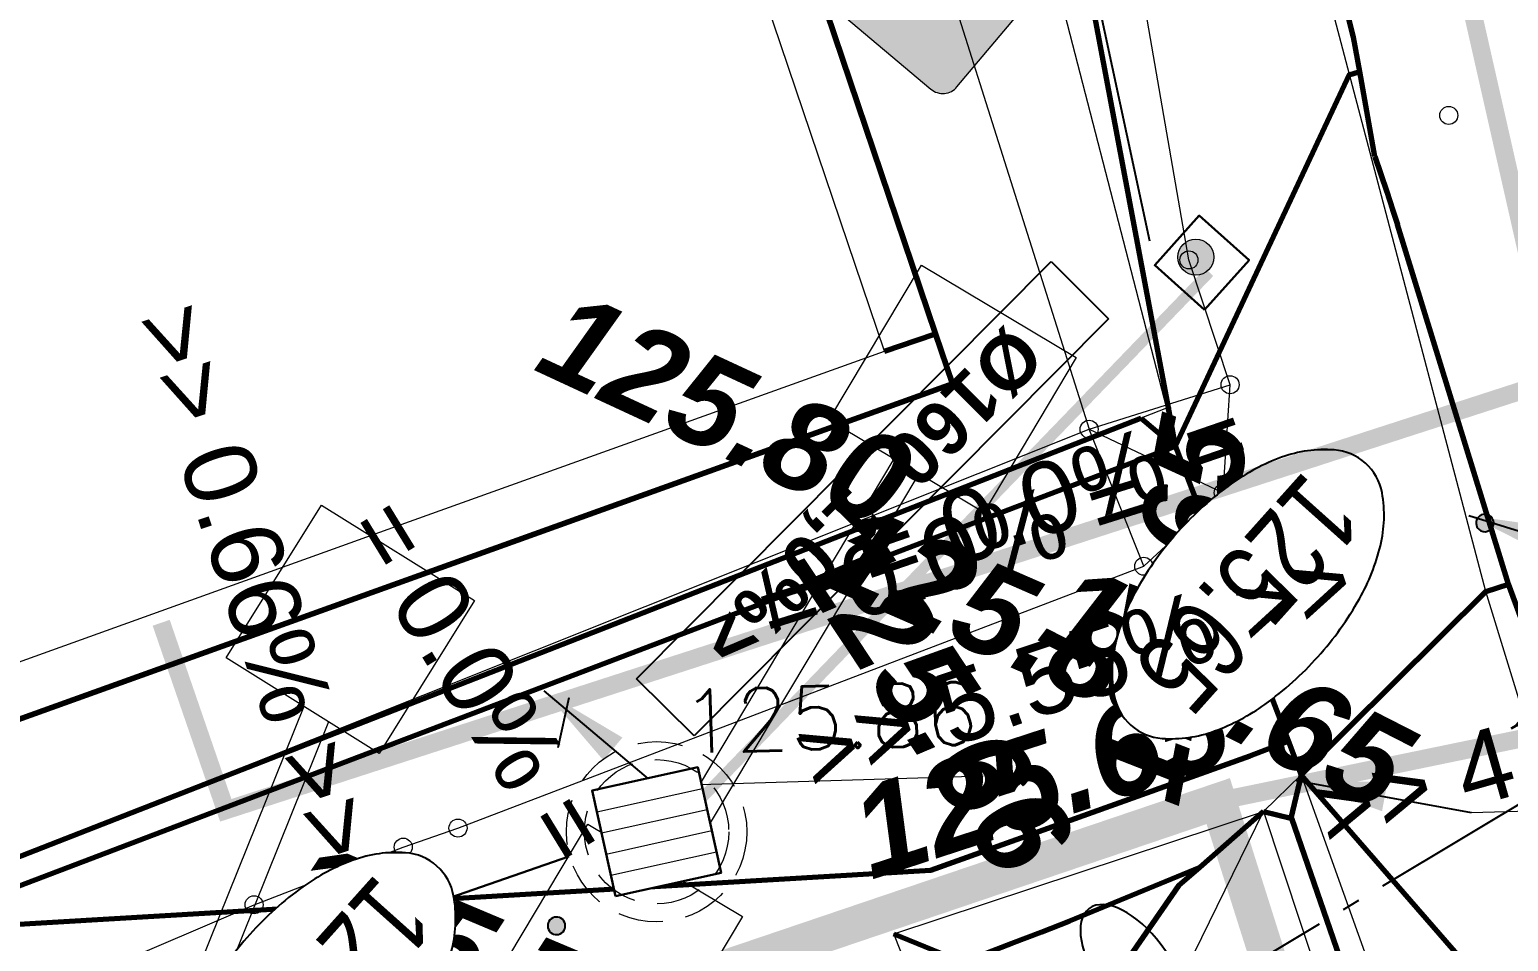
# Model space of a CAD drawing. Header units: metres. Extents: x -2858 to 512, y -1995 to 1252.
# Drawn here: x -1177.99 to -1169.79, y -933.41 to -928.36 of the extents above; entities that cross this region are included whole.
import ezdxf
from ezdxf import colors
from ezdxf.entities.mleader import LeaderData, LeaderLine
from ezdxf.enums import TextEntityAlignment as Align
from ezdxf.lldxf.tags import DXFTag
from ezdxf.math import Vec2, Vec3

# ---------------------------------------------------------------- set-up
doc = ezdxf.new("R2010")
doc.units = ezdxf.units.M
doc.header["$PDMODE"] = 33
doc.header["$PDSIZE"] = 0.1
doc.linetypes.add('CACHE', pattern=[0.375, 0.25, -0.125])
doc.linetypes.add('ECL-1', pattern=[1.51, 1.2, -0.155, 0, -0.155])
for name, color, linetype, lineweight, true_color in [('03-HCH-15x30-0 à 10cm', 7, 'Continuous', 0, 0xb3ffff), ('03-HCH-15x30-10cm', 7, 'Continuous', 0, 0xf696fd), ('Ass - EP - Regards', 5, 'Continuous', 0, 0x0000ff), ('Ass - EP - Réseau', 5, 'Continuous', 0, 0x0000ff), ('Ass - EP - Textes - Regards', 5, 'Continuous', 0, 0x0000ff), ('Ass - EU - Regards', 1, 'Continuous', 0, 0xff0000), ('Ass - EU - Réseau', 1, 'Continuous', 0, 0xff0000), ('Surface Projet - Textes - Altitudes', 7, 'Continuous', 0, 0x333399), ('Surface PROJET VOIRIE - Cotations - Cotation Points', 7, 'Continuous', 0, 0xc02000), ('Surface PROJET VOIRIE - Entrées en terre talus', 5, 'Continuous', 0, 0x0000ff), ("Surface PROJET VOIRIE - Réseaux d'écoulement", 7, 'Ligne écoulement', 70, 0x33cccc), ('Surface PROJET VOIRIE - Surfaces projet', 7, 'Continuous', 0, 0x333399), ('Surface PROJET VOIRIE - Textes - Altitudes', 7, 'Continuous', 0, 0x333399), ('Surface PROJET VOIRIE - Textes - Pente des côtés', 7, 'Continuous', 0, 0x333399), ("TERRAIN APRES TERR BAT - Lignes d'arêtes", 7, 'Continuous', 0, 0xc04040), ('TERRAIN APRES TERR BAT - Points', 7, 'Continuous', 0, 0x808000)]:
    doc.layers.add(name, color=color, linetype=linetype, lineweight=lineweight, true_color=true_color)
for name, color, linetype in [('04-NIV-COT', 1, 'Continuous'), ('05.2-EP-TXT', 5, 'Continuous'), ('10-ECL-TPC63x1', 32, 'ECL-1'), ('11-TEL-TXT', 6, 'Continuous'), ('DWG_Projet_-_Pro - 1', 7, 'Continuous')]:
    doc.layers.add(name, color=color, linetype=linetype)
for name, color, linetype, lineweight in [('04-NIV-MSQ', 255, 'Continuous', 0), ('05.1-EP-RGD', 5, 'Continuous', 30), ('05.2-EP-400PVC', 5, 'Continuous', 30), ('05.2-EP-RGD', 5, 'Continuous', 30)]:
    doc.layers.add(name, color=color, linetype=linetype, lineweight=lineweight)
doc.layers.add('05.2-EP-PAR', color=5, linetype='CACHE', lineweight=0, plot=False)
doc.layers.add('DWG_MENSURA_(81 - 06-EU-TXT', color=7, linetype='Continuous', true_color=0x7f1f00)
doc.styles.add('Altitude Surfaces projet', font='arialbi.ttf', dxfattribs={"height": 0.5})
doc.styles.add('ARIAL', font='arial.ttf')
doc.styles.add('ARIAL GRAS', font='arialbd.ttf')
doc.styles.add('Cotation', font='romans.shx')
doc.styles.add('CoteHor.3', font='arial.ttf', dxfattribs={"height": 0.0017})
doc.styles.add('Couches géologiques', font='arial.ttf', dxfattribs={"height": 0.3})
doc.styles.add('Mensura_Standard', font='arial.ttf', dxfattribs={"height": 1})
doc.styles.add('Pente Surfaces projet', font='arial.ttf', dxfattribs={"height": 0.4})
doc.styles.get("Standard").update_dxf_attribs({"font": 'arial.ttf'})
tags = doc.linetypes.add('Ligne écoulement', pattern='A,5,[">",Mensura_Standard,S=2,R=0,X=0,Y=-1],0', length=5).pattern_tags.tags
tags[13:14] = [DXFTag(74, 4), DXFTag(75, 0), DXFTag(340, '0'), DXFTag(46, 0.0), DXFTag(50, 0.0), DXFTag(44, 0.0), DXFTag(45, 0.0)]
doc.dimstyles.get("Standard").update_dxf_attribs({"dimtxt": 0.18, "dimasz": 0.18, "dimexe": 0.18, "dimexo": 0.0625, "dimgap": 0.09, "dimtad": 0, "dimtih": 1, "dimtoh": 1, "dimdec": 4, "dimzin": 0, "dimdsep": 46, "dimtxsty": 'Standard', "dimcen": 0.09, "dimadec": 0, "dimazin": 0, "dimtfac": 1, "dimtdec": 4, "dimtofl": 0, "dimtmove": 0, "dimatfit": 3, "dimfxl": 1, "dimtolj": 1, "dimtzin": 0, "dimarcsym": 0})

# ---------------------------------------------------------------- blocks, each defined once
blk = doc.blocks.new('cyciste')
at = {"layer": 'DWG_Projet_-_Pro - 1', "color": 7, "linetype": 'Continuous', "ltscale": 2}
for p, q in [((-0.1265, 0.3501), (0.1564, -0.0474)), ((-0.2073, 0.2911), (0, 0)), ((0.0005, -0.034), (-0.2363, -0.3892)), ((0.1567, -0.0701), (-0.0761, -0.4193)), ((0.1357, -0.8439), (-0.2338, -0.4257)), ((0.2106, -0.7776), (-0.0736, -0.4559))]:
    blk.add_line(p, q, dxfattribs=at)
at = {"layer": 'DWG_Projet_-_Pro - 1', "ltscale": 2, "flags": 128}
blk.add_lwpolyline([(-0.3184, -0.1416), (-0.1796, 0.0663, 1.000283), (-0.3043, 0.1496), (-0.4431, -0.0584, 1.0002)], format="xyb", close=True, dxfattribs=at)
at = {"layer": 'DWG_Projet_-_Pro - 1', "color": 7, "linetype": 'Continuous', "ltscale": 2}
for centre, radius, start, end in [((-0.1662, 0.3198), 0.05, 35.44569, 215.43357), ((-0.0245, -0.0174), 0.03, 326.34395, 35.35061), ((0.1401, -0.0589), 0.02, 326.33198, 35.3547), ((-0.2113, -0.4058), 0.03, 146.31397, 221.48828), ((-0.0511, -0.4359), 0.03, 146.30211, 221.45527), ((0.1731, -0.8107), 0.05, 221.46844, 41.45632)]:
    blk.add_arc(centre, radius, start, end, dxfattribs=at)
for centre, major_axis, start_param, end_param in [((-0.3406, 0.564), (-0.1164, 0.1627), 6.283185, 12.566361), ((0.414, -0.6042), (-0.1664, 0.3637), 0, 6.283175), ((-0.2225, -0.8955), (-0.1664, 0.3637), 0, 6.283175)]:
    blk.add_ellipse(centre, major_axis=major_axis, ratio=0.5, start_param=start_param, end_param=end_param, dxfattribs=at)
blk = doc.blocks.new('EP-PDC')
at = {"color": 255, "lineweight": 0}
blk.add_wipeout([(0.185, 0.185), (-0.185, 0.185), (-0.185, -0.185), (0.185, -0.185)], dxfattribs=at)
at = {"lineweight": 0}
h = blk.add_hatch(color=256, dxfattribs=at)
h.dxf.hatch_style = 1
edge = h.paths.add_edge_path()
edge.add_arc((0, -0.045), 0.1, 0, 360)
blk.add_lwpolyline([(0.185, 0.185), (-0.185, 0.185), (-0.185, -0.185), (0.185, -0.185)], close=True)
blk.add_circle((0, -0.045), 0.1, dxfattribs=at)
blk = doc.blocks.new('MENSURA_LEADER23', base_point=(-1131.155, -952.9202))
at = {"layer": 'Surface PROJET VOIRIE - Cotations - Cotation Points'}
blk.add_line((-1131.155, -952.9202), (-1129.3442, -952.9202), dxfattribs=at)
at = {"layer": 'Surface PROJET VOIRIE - Cotations - Cotation Points', "style": 'Cotation'}
blk.add_text('125.86', height=0.35, dxfattribs=at).set_placement((-1131.0092, -952.3952), align=Align.TOP_LEFT)
blk = doc.blocks.new('MENSURA_LEADER29', base_point=(-1126.6445, -953.2043))
at = {"layer": 'Surface PROJET VOIRIE - Cotations - Cotation Points'}
blk.add_line((-1126.6445, -953.2043), (-1124.8338, -953.2043), dxfattribs=at)
at = {"layer": 'Surface PROJET VOIRIE - Cotations - Cotation Points', "style": 'Cotation'}
blk.add_text('125.65', height=0.35, dxfattribs=at).set_placement((-1126.4987, -952.6793), align=Align.TOP_LEFT)
blk = doc.blocks.new('MENSURA_LEADER255', base_point=(-1127.0801, -952.6218))
at = {"layer": 'Ass - EP - Textes - Regards', "true_color": 0xffffff}
h = blk.add_hatch(color=7, dxfattribs=at)
edge = h.paths.add_edge_path(flags=0)
edge.add_arc((-1128.7629, -954.655), 0.1024, 138.16176, 228.16176)
edge.add_line((-1128.8313, -954.7313), (-1127.7956, -955.6586))
edge.add_arc((-1127.7272, -955.5823), 0.1024, 228.16176, 318.16176)
edge.add_line((-1127.6509, -955.6506), (-1125.9601, -953.762))
edge.add_arc((-1126.0364, -953.6937), 0.1024, 318.16176, 408.16176)
edge.add_line((-1125.968, -953.6174), (-1127.0037, -952.6901))
edge.add_arc((-1127.0721, -952.7664), 0.1024, 48.16176, 138.16176)
edge.add_line((-1127.1484, -952.6981), (-1128.8393, -954.5867))
at = {"layer": 'Ass - EP - Textes - Regards', "color": 5, "true_color": 0x0000ff, "flags": 128}
blk.add_lwpolyline([(-1128.8393, -954.5867), (-1128.8393, -954.5867, 0.414214), (-1128.8313, -954.7313), (-1127.7956, -955.6586), (-1127.7956, -955.6586, 0.414214), (-1127.6509, -955.6506), (-1125.9601, -953.762), (-1125.9601, -953.762, 0.414214), (-1125.968, -953.6174), (-1127.0037, -952.6901), (-1127.0037, -952.6901, 0.414214), (-1127.1484, -952.6981)], format="xyb", close=True, dxfattribs=at)
at = {"layer": 'Ass - EP - Textes - Regards', "color": 5, "true_color": 0x0000ff, "style": 'Couches géologiques'}
for s, p in [('Prof : 0.90m', (-1126.8235, -953.0998)), ('Fe : 125.20', (-1126.4696, -953.4166)), ('T : 126.10', (-1126.1157, -953.7335))]:
    blk.add_text(s, height=0.3, rotation=228.16176, dxfattribs=at).set_placement(p, align=Align.TOP_LEFT)
blk = doc.blocks.new('Default_SymbolReg')
at = {"color": 7, "linetype": 'Continuous', "lineweight": 0, "flags": 128}
blk.add_lwpolyline([(-0.5, -0.5), (-0.5, 0.5), (0.5, 0.5), (0.5, -0.5), (-0.5, -0.5)], dxfattribs=at)
blk = doc.blocks.new('EP-RAG800')
at = {"color": 255, "lineweight": 0}
blk.add_wipeout([(-0.3, 0.3), (0.3, 0.3), (0.3, -0.3), (-0.3, -0.3)], dxfattribs=at)
blk.add_lwpolyline([(-0.3, 0.3), (0.3, 0.3), (0.3, -0.3), (-0.3, -0.3)], close=True)
at = {"lineweight": 9, "flags": 128}
for points in [[(-0.18, 0.3), (-0.18, -0.3)], [(-0.06, 0.3), (-0.06, -0.3)], [(0.06, 0.3), (0.06, -0.3)], [(0.18, 0.3), (0.18, -0.3)]]:
    blk.add_lwpolyline(points, dxfattribs=at)
at = {"layer": '05.2-EP-PAR'}
for radius in [0.5, 0.4]:
    blk.add_circle((0, 0), radius, dxfattribs=at)
blk = doc.blocks.new('_None')
blk = doc.blocks.new('PENTE')
at = {"layer": 'Surface PROJET VOIRIE - Textes - Pente des côtés', "color": 24, "true_color": 0x993300, "style": 'Pente Surfaces projet'}
for s, rotation, p in [('>> 4.2% >>', 152.34427, (3053.146, -574.0482)), ('>> 5.55% >>', 154.8501, (3054.8344, -576.2339)), ('>> 0.66% >>', 64.51507, (3057.7919, -579.7097))]:
    blk.add_text(s, height=0.4, rotation=rotation, dxfattribs=at).set_placement(p, align=Align.MIDDLE_CENTER)
at = {"layer": 'Surface PROJET VOIRIE - Textes - Pente des côtés', "color": 96, "true_color": 0x008000, "style": 'Pente Surfaces projet'}
for rotation, p in [(155.37801, (3054.2709, -577.0099)), (153.7952, (3054.8826, -577.163)), (77.83834, (3057.2773, -578.4625))]:
    blk.add_text('= 0.0% =', height=0.4, rotation=rotation, dxfattribs=at).set_placement(p, align=Align.MIDDLE_CENTER)
blk = doc.blocks.new('ALTI')
at = {"layer": 'Surface PROJET VOIRIE - Textes - Altitudes', "color": 24, "true_color": 0x993300, "style": 'Altitude Surfaces projet'}
for s, rotation, p in [('125.65', 104.7597, (3583.8462, -867.6497)), ('125.65', 211.0757, (3584.3862, -866.5868)), ('125.65', 149.95496, (3585.5649, -867.5924)), ('125.66', 75.3986, (3584.44, -868.8252)), ('125.75', 108.98289, (3587.8296, -869.7709))]:
    blk.add_text(s, height=0.5, rotation=rotation, dxfattribs=at).set_placement(p, align=Align.MIDDLE_LEFT)
at = {"layer": 'Surface PROJET VOIRIE - Textes - Altitudes', "color": 96, "true_color": 0x008000, "style": 'Altitude Surfaces projet'}
for rotation, p in [(108.25636, (3584.4298, -868.7867)), (106.95459, (3584.5956, -870.7388)), (115.81677, (3590.0818, -871.6205))]:
    blk.add_text('125.80', height=0.5, rotation=rotation, dxfattribs=at).set_placement(p, align=Align.MIDDLE_LEFT)
blk = doc.blocks.new('NIV-HG')
h = blk.add_hatch(color=256)
edge = h.paths.add_edge_path()
edge.add_arc((0.1, -0.1), 0.0187, 180, 360)
edge.add_arc((0.1, -0.1), 0.0187, 0, 180)
blk.add_lwpolyline([(0.0812, -0.1, 1), (0.1187, -0.1, 1)], format="xyb", close=True)
at = {"layer": '04-NIV-MSQ', "flags": 128}
blk.add_lwpolyline([(0.175, -0.375), (0.1811, -0.3387), (0.1985, -0.3063), (0.2379, -0.2654), (0.2848, -0.2336), (0.3404, -0.2087), (0.3988, -0.1915), (0.4739, -0.1791), (0.55, -0.175), (0.6261, -0.1791), (0.7012, -0.1915), (0.7596, -0.2087), (0.8152, -0.2336), (0.8621, -0.2654), (0.9015, -0.3063), (0.9189, -0.3387), (0.925, -0.375), (0.9189, -0.4113), (0.9015, -0.4437), (0.8621, -0.4846), (0.8152, -0.5164), (0.7596, -0.5413), (0.7012, -0.5585), (0.6261, -0.5709), (0.55, -0.575), (0.4739, -0.5709), (0.3988, -0.5585), (0.3404, -0.5413), (0.2848, -0.5164), (0.2379, -0.4846), (0.1985, -0.4437), (0.1811, -0.4113)], close=True, dxfattribs=at)
blk.add_wipeout([(0.175, -0.375), (0.1811, -0.3387), (0.1985, -0.3063), (0.2379, -0.2654), (0.2848, -0.2336), (0.3404, -0.2087), (0.3988, -0.1915), (0.4739, -0.1791), (0.55, -0.175), (0.6261, -0.1791), (0.7012, -0.1915), (0.7596, -0.2087), (0.8152, -0.2336), (0.8621, -0.2654), (0.9015, -0.3063), (0.9189, -0.3387), (0.925, -0.375), (0.9189, -0.4113), (0.9015, -0.4437), (0.8621, -0.4846), (0.8152, -0.5164), (0.7596, -0.5413), (0.7012, -0.5585), (0.6261, -0.5709), (0.55, -0.575), (0.4739, -0.5709), (0.3988, -0.5585), (0.3404, -0.5413), (0.2848, -0.5164), (0.2379, -0.4846), (0.1985, -0.4437), (0.1811, -0.4113)]).dxf.layer = '04-NIV-MSQ'
blk.add_lwpolyline([(0.175, -0.375, 0.166601), (0.1985, -0.4437, 0.105514), (0.2848, -0.5164, 0.068239), (0.3988, -0.5585, 0.054409), (0.55, -0.575, 0.054409), (0.7012, -0.5585, 0.068239), (0.8152, -0.5164, 0.105514), (0.9015, -0.4437, 0.166601), (0.925, -0.375, 0.166601), (0.9015, -0.3063, 0.105514), (0.8152, -0.2336, 0.068239), (0.7012, -0.1915, 0.054409), (0.55, -0.175, 0.054409), (0.3988, -0.1915, 0.068239), (0.2848, -0.2336, 0.105514), (0.1985, -0.3063, 0.166601)], format="xyb", close=True)
at = {"style": 'ARIAL', "width": 0.75}
blk.add_attdef('COTE', text='', height=0.175, dxfattribs=at).set_placement((0.55, -0.375), align=Align.MIDDLE_CENTER)
blk = doc.blocks.new('ASSAI')
at = {"layer": 'Ass - EP - Réseau', "flags": 128}
for points in [[(1269.6171, -314.3782), (1272.1777, -313.8802)], [(1269.6476, -314.5353), (1272.2083, -314.0372)]]:
    blk.add_lwpolyline(points, dxfattribs=at)
at = {"layer": 'Ass - EU - Réseau', "flags": 128}
for points in [[(1272.8255, -315.8977), (1275.5925, -314.8954)], [(1272.8533, -316.0578), (1275.6203, -315.0555)]]:
    blk.add_lwpolyline(points, dxfattribs=at)
at = {"layer": 'DWG_MENSURA_(81 - 06-EU-TXT', "linetype": 'Continuous'}
blk.add_line((1271.8375, -314.9948), (1272.0847, -314.8542), dxfattribs=at)
at = {"layer": 'Surface PROJET VOIRIE - Entrées en terre talus', "flags": 128}
for points in [[(1264.937, -316.0719), (1266.2047, -314.1969), (1266.6199, -313.667), (1266.7222, -313.4872), (1266.7732, -313.3978), (1266.8161, -313.3224), (1267.892, -311.5339), (1268.9727, -309.4937), (1269.6293, -308.4612), (1270.7078, -306.5053), (1271.001, -305.909), (1271.3422, -305.2235), (1271.3463, -305.2152), (1272.0287, -303.8442), (1272.0287, -303.8442), (1272.5414, -302.8142), (1272.9344, -302.0246), (1273.0344, -301.8236), (1276.8558, -295.5068)], [(1274.5766, -317.8609), (1271.7663, -316.3413), (1269.2374, -314.974), (1268.9884, -315.4146), (1264.9438, -322.5698), (1264.9438, -322.5698), (1270.2268, -325.969)]]:
    blk.add_lwpolyline(points, dxfattribs=at)
blk.add_lwpolyline([(1271.0571, -312.1762), (1271.2153, -312.2571), (1271.471, -312.3879), (1271.598, -312.0985), (1271.6561, -311.9659), (1271.7012, -311.8632), (1271.8274, -311.5952), (1270.3585, -311.78), (1270.2046, -311.7609), (1270.9083, -312.1)], close=True, dxfattribs=at)
at = {"layer": "Surface PROJET VOIRIE - Réseaux d'écoulement", "flags": 128}
for points in [[(1280.4433, -288.816), (1280.0953, -289.4332), (1279.4947, -290.3826), (1278.6505, -291.8398), (1277.9557, -293.2593), (1276.8558, -295.5068), (1273.1532, -301.6272), (1273.0344, -301.8236), (1272.9344, -302.0246), (1272.5414, -302.8142), (1272.0287, -303.8442), (1272.0287, -303.8442), (1271.3463, -305.2152), (1271.3422, -305.2235), (1271.001, -305.909), (1270.7078, -306.5053), (1269.6293, -308.4612), (1268.9727, -309.4937), (1267.892, -311.5339), (1266.8161, -313.3224)], [(1279.4823, -296.8078), (1278.3938, -296.3991), (1278.3938, -296.3991), (1278.3938, -296.3991), (1277.6935, -297.6828), (1277.361, -297.7025), (1275.8175, -300.4926), (1274.5444, -302.8185), (1271.1441, -308.8989), (1269.6619, -311.5619)], [(1269.8388, -308.5605), (1269.4464, -311.6842), (1269.6647, -311.5672), (1269.6619, -311.5619)], [(1268.0058, -311.5989), (1267.892, -311.5339)], [(1268.0058, -311.5989), (1269.4464, -311.6842)], [(1269.4464, -311.6842), (1268.0058, -311.5989)], [(1269.7378, -311.7033), (1269.6647, -311.5672)], [(1269.7378, -311.7033), (1270.2046, -311.7609), (1270.3585, -311.78), (1271.8274, -311.5952)], [(1269.3549, -311.862), (1269.4464, -311.6842)], [(1269.4464, -311.6842), (1269.3549, -311.862)], [(1270.2046, -311.7609), (1270.9083, -312.1)], [(1268.5535, -313.4187), (1269.3549, -311.862)], [(1269.3549, -311.862), (1268.5535, -313.4187)], [(1275.0913, -317.2432), (1275.2294, -316.9798), (1275.2294, -316.9798), (1275.2743, -316.8943), (1271.2101, -312.8619), (1269.5565, -311.9658), (1269.3549, -311.862)], [(1271.6104, -312.778), (1271.471, -312.3879), (1271.2153, -312.2571), (1271.0571, -312.1762), (1270.9083, -312.1)], [(1266.6199, -313.667), (1266.7222, -313.4872), (1266.7732, -313.3978), (1266.8161, -313.3224)], [(1268.6725, -313.4802), (1268.5535, -313.4187), (1266.3749, -314.0743), (1266.3608, -314.0661), (1266.324, -314.0446), (1266.2047, -314.1969), (1264.937, -316.0719), (1264.3586, -316.9312), (1263.9473, -317.5423), (1263.7524, -317.8636), (1262.9103, -319.2518), (1262.3195, -320.2511), (1260.4687, -323.0749), (1259.602, -324.3118), (1259.3034, -324.723), (1258.6419, -325.7953), (1258.4738, -326.0557), (1256.2526, -329.3255)], [(1273.5638, -316.0097), (1268.6725, -313.4802), (1268.6725, -313.4802), (1268.6725, -313.4802), (1268.5535, -313.4187), (1268.4209, -313.5914), (1266.356, -316.2799), (1265.9577, -316.7984), (1261.7113, -323.4726), (1261.7113, -323.4726), (1261.1658, -324.33), (1260.8014, -324.9026), (1260.4138, -325.4843), (1260.277, -325.7038), (1260.1655, -325.8573), (1260.1622, -325.862), (1257.4022, -330.0041)], [(1268.5641, -313.665), (1268.5598, -313.4416), (1268.5677, -313.426)], [(1275.15, -316.83), (1268.6725, -313.4802)], [(1268.4523, -313.5504), (1268.4258, -313.5849)], [(1268.4209, -313.5914), (1268.4258, -313.5849)], [(1266.6199, -313.667), (1266.324, -314.0446)], [(1268.5641, -313.665), (1274.9052, -316.8706)], [(1274.9052, -316.8706), (1268.5641, -313.665)], [(1268.9763, -314.8263), (1269.1211, -314.57)], [(1269.1211, -314.57), (1268.9763, -314.8263)], [(1274.7193, -317.597), (1269.1211, -314.57)], [(1269.1211, -314.57), (1274.7193, -317.597)], [(1268.9763, -314.8263), (1264.5432, -322.6688)], [(1264.5432, -322.6688), (1268.9763, -314.8263)], [(1269.2374, -314.974), (1269.0723, -314.8806), (1268.9763, -314.8263)], [(1269.2374, -314.974), (1269.2374, -314.974)], [(1269.2374, -314.974), (1269.2374, -314.974)]]:
    blk.add_lwpolyline(points, dxfattribs=at)
at = {"layer": 'Surface PROJET VOIRIE - Surfaces projet', "flags": 128}
for points in [[(1277.0692, -295.61), (1273.2745, -301.9457), (1269.8388, -308.5605), (1268.0058, -311.5989), (1265.0249, -316.1232), (1259.6423, -324.3357), (1256.2526, -329.3255), (1257.4022, -330.0041), (1260.8014, -324.9026), (1265.9577, -316.7984), (1268.5535, -313.4187), (1275.2743, -316.8943)], [(1279.0381, -314.6536), (1272.4744, -311.0508), (1271.6104, -312.778), (1269.7378, -311.7033), (1269.4464, -311.6842), (1271.0066, -308.8103), (1274.3457, -302.7181)]]:
    blk.add_lwpolyline(points, dxfattribs=at)
for points in [[(1289.7386, -291.7137), (1284.2718, -288.4816), (1279.4823, -296.8078), (1284.9035, -300.1137), (1284.0181, -302.0266), (1289.7692, -305.0951), (1291.0775, -303.5232), (1296.3539, -306.4881), (1301.2377, -298.3835), (1303.3826, -299.144), (1301.3144, -302.0585), (1297.7519, -307.2332), (1294.1144, -311.6161), (1289.2066, -320.7149), (1280.4573, -315.6788), (1278.3431, -313.9171), (1273.0076, -310.7803), (1269.7378, -311.7033), (1276.0596, -300.6774), (1283.9564, -286.2036), (1289.352, -288.8804), (1288.7379, -290.2458), (1291.774, -291.9381)], [(1274.7193, -317.597), (1269.1211, -314.57), (1264.5432, -322.6688), (1270.2428, -326.336), (1270.8725, -325.8484), (1275.7632, -328.747), (1276.8592, -328.1868), (1282.4522, -331.0641), (1286.9527, -322.962), (1288.187, -323.1005), (1283.2183, -331.2168), (1281.5502, -332.744), (1277.7642, -334.1341), (1271.2411, -333.3804), (1261.5107, -331.7591), (1257.6819, -330.574), (1262.2695, -322.8448), (1268.4289, -313.5967), (1274.9052, -316.8706)]]:
    blk.add_lwpolyline(points, close=True, dxfattribs=at)
at = {"layer": "TERRAIN APRES TERR BAT - Lignes d'arêtes", "flags": 128}
for points in [[(1276.2844, -316.6597), (1273.8568, -315.5294), (1273.8568, -315.5294), (1273.0667, -315.1263), (1273.0667, -315.1263), (1272.7856, -314.9705), (1272.7856, -314.9705), (1269.1669, -313.1061), (1268.5697, -313.0493), (1268.0978, -313.421), (1267.7344, -314.0525), (1267.7344, -314.0525), (1266.275, -315.8976)], [(1269.1669, -313.1061), (1268.8033, -313.8384), (1268.5697, -313.0493)], [(1275.368, -331.49), (1275.3313, -329.8334), (1270.2993, -326.5799), (1269.6406, -327.7812), (1262.9845, -323.6733), (1268.8033, -313.8384), (1268.0978, -313.421)], [(1276.2844, -316.6597), (1275.9287, -317.3762), (1268.8033, -313.8384)]]:
    blk.add_lwpolyline(points, dxfattribs=at)
at = {"layer": 'TERRAIN APRES TERR BAT - Points'}
for p in [(1268.5697, -313.0493), (1268.5697, -313.0493), (1269.1669, -313.1061), (1269.1669, -313.1061), (1268.0978, -313.421), (1268.0978, -313.421), (1266.1764, -313.5135), (1268.8033, -313.8384), (1267.7344, -314.0525), (1267.7344, -314.0525), (1267.7344, -314.0525), (1267.7344, -314.0525), (1272.7856, -314.9705), (1272.7856, -314.9705), (1272.7856, -314.9705), (1272.7856, -314.9705), (1273.0667, -315.1263), (1273.0667, -315.1263), (1273.0667, -315.1263), (1273.0667, -315.1263), (1273.8568, -315.5294), (1273.8568, -315.5294), (1273.8568, -315.5294), (1273.8568, -315.5294)]:
    blk.add_point(p, dxfattribs=at)
at = {"layer": 'Ass - EP - Regards', "rotation": 191.0068566195708}
for p in [(1272.6838, -313.8632), (1269.1415, -314.5522)]:
    blk.add_blockref('Default_SymbolReg', p, dxfattribs=at)
at = {"layer": 'Ass - EP - Textes - Regards', "rotation": 133.5650505867652}
blk.add_blockref('MENSURA_LEADER255', (1265.2897, -317.3245), dxfattribs=at)
at = {"layer": 'Ass - EU - Regards', "rotation": 189.8569132843159}
blk.add_blockref('Default_SymbolReg', (1272.362, -316.1507), dxfattribs=at)
at = {"layer": 'Surface PROJET VOIRIE - Cotations - Cotation Points', "rotation": 133.5650505867652}
for name, p in [('MENSURA_LEADER29', (1268.9732, -310.8426)), ('MENSURA_LEADER23', (1271.8758, -314.3066))]:
    blk.add_blockref(name, p, dxfattribs=at)
at = {"layer": 'Surface PROJET VOIRIE - Textes - Altitudes', "color": 24, "true_color": 0x993300, "style": 'CoteHor.3'}
for s, rotation, p in [('125.65', 147.75951, (1268.0146, -311.6044)), ('125.65', 208.88024, (1269.4435, -311.6858)), ('125.66', 73.20315, (1269.7348, -311.7131)), ('125.75', 106.78744, (1271.6134, -312.7878)), ('125.65', 102.56424, (1268.5528, -313.4155))]:
    blk.add_text(s, height=0.0017, rotation=rotation, dxfattribs=at).set_placement(p, align=Align.MIDDLE_LEFT)
at = {"layer": 'Surface PROJET VOIRIE - Textes - Altitudes', "color": 96, "true_color": 0x008000, "style": 'CoteHor.3'}
for s, rotation, p in [('125.66', 217.96726, (1269.7459, -311.6969)), ('125.80', 104.75914, (1268.4315, -313.6067)), ('125.80', 106.06091, (1269.1202, -314.5669))]:
    blk.add_text(s, height=0.0017, rotation=rotation, dxfattribs=at).set_placement(p, align=Align.MIDDLE_LEFT)
at = {"layer": 'Surface PROJET VOIRIE - Textes - Altitudes', "color": 105, "true_color": 0x339966, "style": 'CoteHor.3'}
for s, p in [('125.58', (1270.2049, -311.7606)), ('125.56', (1270.3589, -311.7797)), ('125.55', (1270.9086, -312.0997)), ('125.55', (1271.0574, -312.1759)), ('125.55', (1266.8164, -313.3221)), ('125.55', (1266.7735, -313.3975)), ('125.55', (1266.7226, -313.4869)), ('125.55', (1266.6202, -313.6667)), ('125.49', (1266.205, -314.1966)), ('126.10', (1269.2377, -314.9737)), ('126.10', (1268.9887, -315.4143)), ('126.10', (1271.7666, -316.341))]:
    blk.add_text(s, height=0.0017, rotation=133.56505, dxfattribs=at).set_placement(p, align=Align.TOP_LEFT)
at = {"layer": 'Ass - EP - Textes - Regards', "linetype": 'Continuous', "lineweight": 0}
blk.add_leader([(1267.802, -314.2831), (1266.6977, -315.8002)], dimstyle='Standard', override={"dimasz": 0, "dimldrblk": 'None'}, dxfattribs=at)
at = {"layer": 'Surface PROJET VOIRIE - Cotations - Cotation Points', "linetype": 'Continuous', "lineweight": 0}
for points in [[(1267.7545, -311.9507), (1267.1874, -310.7051)], [(1269.4888, -311.6849), (1268.9732, -310.8426)], [(1271.9005, -315.1235), (1271.8758, -314.3066)]]:
    blk.add_leader(points, dimstyle='Standard', override={"dimasz": 0.5}, dxfattribs=at)

msp = doc.modelspace()

# ---------------------------------------------------------------- linework, layer by layer
at = {"layer": '10-ECL-TPC63x1', "color": 9, "true_color": 0xd19cc7, "flags": 128}
msp.add_lwpolyline([(-1156.1144, -906.4148), (-1172.5146, -910.9521), (-1170.0908, -919.6277), (-1167.5364, -931.3332), (-1176.2169, -936.5409)], dxfattribs=at)

# ---------------------------------------------------------------- block references
at = {"ltscale": 2, "rotation": 192.1959294941098}
msp.add_blockref('cyciste', (-1171.9062, -934.4724), dxfattribs=at)

# ---------------------------------------------------------------- next in the draw order: block references
at = {"layer": '05.2-EP-RGD', "rotation": 228.1617603435354}
msp.add_blockref('EP-PDC', (-1171.492, -929.6479), dxfattribs=at)

# ---------------------------------------------------------------- next in the draw order: texts
at = {"layer": '05.2-EP-TXT', "insert": (-1173.3424, -930.9337), "char_height": 0.3, "attachment_point": 5, "rotation": 225.18656, "style": 'ARIAL GRAS', "bg_fill": 19, "box_fill_scale": 1.25, "bg_fill_color": 256, "bg_fill_transparency": 0}
msp.add_mtext_dynamic_manual_height_columns('%%C160  1,0%>', width=3.110967, gutter_width=7.5, heights=[0], dxfattribs=at)

# ---------------------------------------------------------------- next in the draw order: block references
at = {"layer": '05.2-EP-TXT', "rotation": 228.1617603435354}
msp.add_blockref('ASSAI', (-91.9684, -194.614), dxfattribs=at)

# ---------------------------------------------------------------- next in the draw order: linework, layer by layer
at = {"layer": '05.2-EP-400PVC', "lineweight": 9, "const_width": 0.06, "flags": 128}
msp.add_lwpolyline([(-1171.4506, -929.7012), (-1174.4876, -932.8486)], dxfattribs=at)

# ---------------------------------------------------------------- next in the draw order: block references
at = {"layer": '05.1-EP-RGD', "rotation": 102.490179170086}
msp.add_blockref('EP-RAG800', (-1174.5157, -932.8042), dxfattribs=at)

# ---------------------------------------------------------------- next in the draw order: leaders
at = {"layer": '11-TEL-TXT', "color": 242, "true_color": 0xcd2027}
ml = msp.add_multileader_mtext('Standard', dxfattribs=at)
ml.set_content('COFFRET cibe', color=(205, 32, 39), style='ARIAL GRAS')
ml.set_leader_properties()
ml.set_arrow_properties(name='NONE')
ml.build(insert=Vec2(0, 0))
ml.multileader.update_dxf_attribs({"arrow_head_size": 0.5, "scale": 0.125})
ctx = ml.context
ctx.base_point, ctx.scale, ctx.char_height, ctx.arrow_head_size, ctx.landing_gap_size, ctx.plane_origin, ctx.plane_x_axis, ctx.plane_y_axis = Vec3(-1174.5517, -922.685), 0.125, 0.5, 0.5, 0.25, Vec3(-1175.892, -915.6809), Vec3(-0.66703, -0.745031), Vec3(0.745031, -0.66703)
ctx.text_align_type = 2
notes = []
notes.append((ctx, [(0, (1, 1, 0), (-1178.5112, -927.1075), (0.66703, 0.745031), 0.6052, [(0, [(-1179.169, -930.0675)], 0, [])])]))
ctx.mtext.insert, ctx.mtext.text_direction, ctx.mtext.alignment, ctx.mtext.line_spacing_factor, ctx.mtext.flow_direction = Vec3(-1177.7513, -926.6399), Vec3(-0.66703, -0.745031), 3, 0.9, 5
ctx.mtext.has_bg_fill, ctx.mtext.bg_color, ctx.mtext.bg_scale_factor, ctx.mtext.bg_transparency, ctx.mtext.use_window_bg_color = 1, -1023410125, 1.25, 0, 0
for ctx, leaders in notes:
    for number, flags, end, landing, length, lines in leaders:
        leader = LeaderData()
        leader.index, (leader.has_last_leader_line, leader.has_dogleg_vector, leader.attachment_direction) = number, flags
        leader.last_leader_point, leader.dogleg_vector, leader.dogleg_length = Vec3(end), Vec3(landing), length
        for number, points, colour, breaks in lines:
            line = LeaderLine()
            line.index, line.vertices, line.color, line.breaks = number, Vec3.list(points), colors.encode_raw_color(colour), breaks
            leader.lines.append(line)
        ctx.leaders.append(leader)

# ---------------------------------------------------------------- next in the draw order: linework, layer by layer
at = {"layer": '03-HCH-15x30-0 à 10cm', "const_width": 0.2, "flags": 128}
msp.add_lwpolyline([(-1170.7675, -934.5277), (-1177.9484, -936.8826), (-1178.5353, -935.0506), (-1171.4015, -932.6342), (-1170.8307, -934.4375)], dxfattribs=at)
at = {"layer": '05.2-EP-400PVC', "flags": 128}
msp.add_lwpolyline([(-1175.0029, -932.9409), (-1192.2164, -938.9201)], dxfattribs=at)

# ---------------------------------------------------------------- next in the draw order: block references
at = {"layer": 'Surface Projet - Textes - Altitudes', "rotation": 228.1617603435354}
msp.add_blockref('ALTI', (1864.6589, 1159.8136), dxfattribs=at)

# ---------------------------------------------------------------- next in the draw order: block references
at = {"layer": '04-NIV-COT', "xscale": 2.600000000000001, "yscale": 2.600000000000001, "zscale": 2.600000000000001, "rotation": 228.1617603435354}
msp.add_blockref('NIV-HG', (-1169.5558, -931.0714), dxfattribs=at).add_auto_attribs({'COTE': '125.65'})

# ---------------------------------------------------------------- next in the draw order: linework, layer by layer
at = {"layer": '03-HCH-15x30-10cm', "const_width": 0.1, "flags": 128}
msp.add_lwpolyline([(-1171.4015, -932.6342), (-1169.0586, -932.1507), (-1160.3632, -960.422), (-1166.483, -962.588), (-1167.0128, -960.9119), (-1168.6812, -961.4176), (-1168.9901, -960.5395)], dxfattribs=at)

# ---------------------------------------------------------------- next in the draw order: block references
at = {"layer": 'Surface PROJET VOIRIE - Textes - Pente des côtés', "rotation": 223.6617603435353}
msp.add_blockref('PENTE', (1435.5899, 760.2993), dxfattribs=at)

# ---------------------------------------------------------------- next in the draw order: block references
at = {"layer": '04-NIV-COT', "xscale": 2.600000000000001, "yscale": 2.600000000000001, "zscale": 2.600000000000001, "rotation": 228.1617603435354}
msp.add_blockref('NIV-HG', (-1174.7039, -933.3056), dxfattribs=at).add_auto_attribs({'COTE': '125.75'})

# ---------------------------------------------------------------- next in the draw order: linework, layer by layer
at = {"layer": '03-HCH-15x30-10cm', "const_width": 0.1, "flags": 128}
msp.add_lwpolyline([(-1173.9021, -911.0089), (-1169.5296, -930.2963), (-1176.9049, -932.6851), (-1177.263, -931.6452)], dxfattribs=at)

doc.saveas('drawing.dxf')
